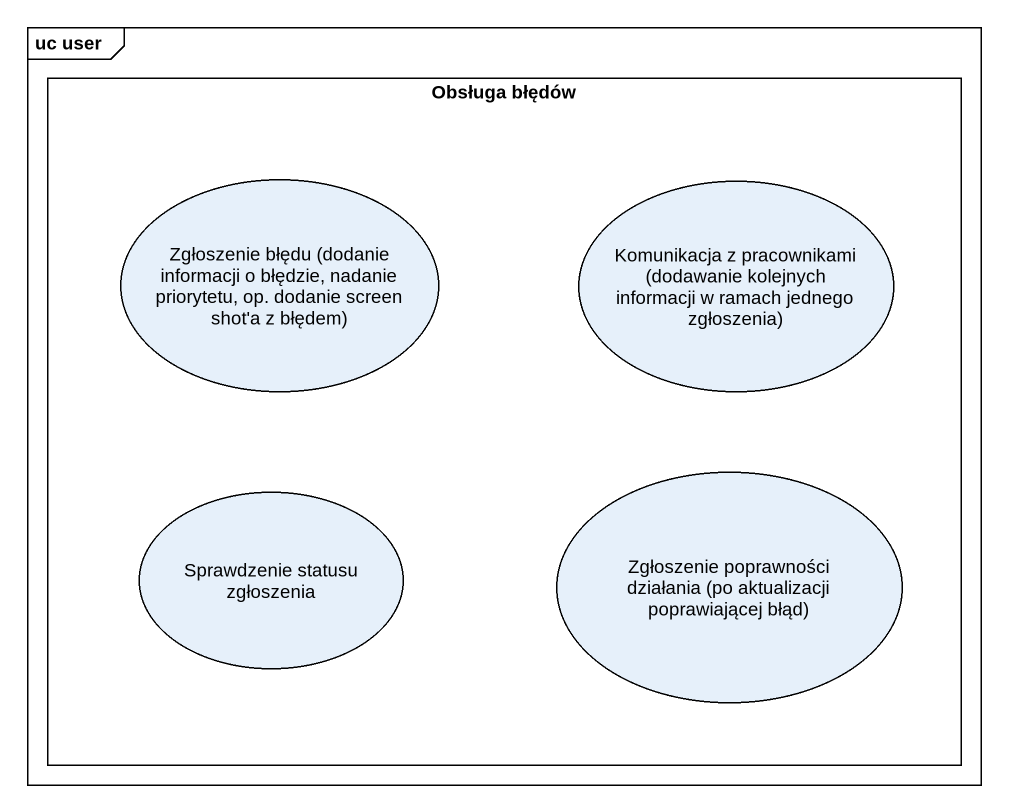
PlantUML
@startuml
mainframe uc user
rectangle "Obsługa błędów" as Obsługa_błędów {
  usecase "Zgłoszenie błędu (dodanie informacji o błędzie, nadanie priorytetu, op. dodanie screen shot'a z błędem)" as Zgłoszenie_błędu_dodanie
  usecase "Komunikacja z pracownikami (dodawanie kolejnych informacji w ramach jednego zgłoszenia)" as Komunikacja_z_pracownikami
  usecase "Sprawdzenie statusu zgłoszenia" as Sprawdzenie_statusu
  usecase "Zgłoszenie poprawności działania (po aktualizacji poprawiającej błąd)" as Zgłoszenie_poprawności
}
@enduml
